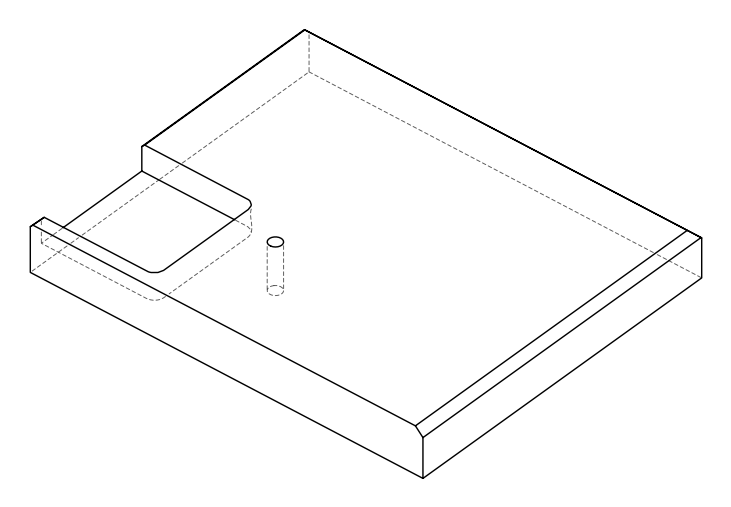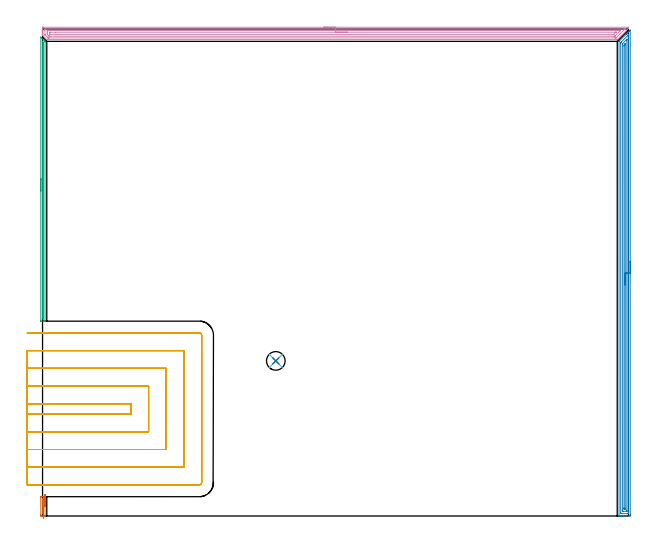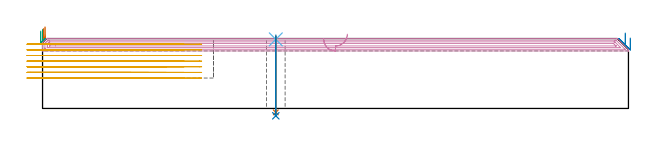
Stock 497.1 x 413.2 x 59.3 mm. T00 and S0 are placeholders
(PLAN: 8 operations, 4 tool changes, 63.7 min)
(1 AREA_MILL | FG_CHAMFER_SURFACE | UGT0205_001 | 0.41 min | 123 mm3)
(2 AREA_MILL_1 | FG_CHAMFER_SURFACE_1 | UGT0205_001 | 13.24 min | 18640 mm3)
(3 AREA_MILL_2 | FG_CHAMFER_SURFACE_2 | UGT0205_001 | 3.98 min | 1601 mm3)
(4 AREA_MILL_3 | FG_CHAMFER_SURFACE_3 | UGT0205_001 | 15.99 min | 27042 mm3)
(5 MILL_SLOT | SLOT_PARTIAL_RECTANGULAR | UGT0201_094 | Follow Part, ap 5, ae 75% | 29.5 min | 721274 mm3)
(6 SPOT_DRILL | STEP1HOLE | NXT0321_9005460120000 | 0.03 min | 19 mm3)
(7 DRILL_THROUGH_HOLE_INTO_CENTER | STEP1HOLE | NXT0301_072 | 0.26 min | 4693 mm3)
(8 DRILL_TO_ENLARGE_THROUGH_HOLE | STEP1HOLE | UGT0301_240 | 0.27 min | 6882 mm3)
(TOOL UGT0205_001 | Chamfer Mill 20 x 3 x 45 deg. | D20 FL50 Z2)
(TOOL UGT0201_094 | End mill 20 mm | D20 FL38 Z4)
(TOOL NXT0321_9005460120000 | NC Spot Drill, 142deg, 12mm, Carbide, Uncoated | D12 PA142 FL30 Z2)
(TOOL NXT0301_072 | Carbide Drill 10.1mm [860.1-1010-051A1-MM 2214] | D10.1 PA140 FL71 Z2)
(TOOL UGT0301_240 | Twist Drill 15.8 mm | D15.8 PA118 FL120 Z2)
(OP 1 AREA_MILL)
G17 G21 G94 G90
T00 M6
G54
G17 G0 G90 X2.1 Y18.2 S1061 M3
G43 Z69.3 H0
G94 G1 Y18.162 Z68.428 F250.
Y18.048 Z67.563
Y17.859 Z66.712
Y17.597 Z65.88
Y17.263 Z65.074
Y16.86 Z64.3
Y16.392 Z63.564
Y15.86 Z62.872
Y15.271 Z62.229
Y14.628 Z61.639
Y13.936 Z61.108
Y13.2 Z60.64
Y12.426 Z60.237
Y11.62 Z59.903
Y10.788 Z59.641
Y9.936 Z59.452
Y9.072 Z59.338
Y8.2 Z59.3
Y0.164
X2.097 Y0.009 Z59.288
X2.088 Y0.007 Z59.279
X1.75 Y0. Z58.949
X1.392 Z58.592
X0.742 Z57.936
X-0.467 Z56.73
X-1.025 Y0.001 Z56.169
X-1.264 Y0.004 Z55.93
X-1.49 Y0.009 Z55.705
X-1.494 Y0.136 Z55.702
X-1.499 Y0.611 Z55.701
X-1.5 Y1.091 Z55.7
Y15.377
X-1.499 Y15.789 Z55.701
X-1.494 Y16.264 Z55.702
X-1.49 Y16.391 Z55.705
X-1.025 Y16.4 Z56.169
X-0.467 Z56.73
X-0.142 Z57.054
X0.416 Z57.612
X0.742 Z57.936
X1.75 Z58.949
X2.088 Y16.393 Z59.279
X2.097 Y16.391 Z59.288
X2.1 Y16.235 Z59.3
Y8.2
X0.686 Z57.886
Y2.397
X0.685 Y2.173 Z57.885
X0.684 Y2.071 Z57.884
X0.681 Y2.021 Z57.881
X0.68 Y2.015 Z57.88
X0.665 Y2.01 Z57.865
X0.592 Y2.006 Z57.792
X0.248 Y2.003 Z57.448
X0.026 Y2.01 Z57.226
X-0.079 Y2.015 Z57.121
X-0.085 Y2.339 Z57.115
Y2.397
Y14.003
X-0.079 Y14.384 Z57.121
X0.104 Y14.391 Z57.304
X0.353 Y14.397 Z57.553
X0.574 Y14.39 Z57.774
X0.679 Y14.385 Z57.879
X0.685 Y14.061 Z57.885
Y14.003
X0.686 Y8.2 Z57.886
Y7.328 Z57.924
Y6.464 Z58.038
Y5.612 Z58.226
Y4.78 Z58.489
Y3.974 Z58.823
Y3.2 Z59.225
Y2.464 Z59.694
Y1.772 Z60.225
Y1.129 Z60.815
Y0.54 Z61.458
Y0.008 Z62.15
Y-0.46 Z62.886
Y-0.863 Z63.66
Y-1.197 Z64.466
Y-1.459 Z65.298
Y-1.648 Z66.149
Y-1.762 Z67.014
Y-1.8 Z67.886
G0 Z69.3
M5
M2
(OP 2 AREA_MILL_1)
G17 G21 G94 G90
T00 M6
G54
G17 G0 G90 X498.6 Y216.1 S1061 M3
G43 Z69.3 H0
Z59.8
G94 G1 Y216.062 Z58.928 F250.
Y215.948 Z58.063
Y215.759 Z57.212
Y215.497 Z56.38
Y215.163 Z55.574
Y214.76 Z54.8
Y214.291 Z54.064
Y213.76 Z53.372
Y213.171 Z52.729
Y212.528 Z52.14
Y211.836 Z51.608
Y211.1 Z51.14
Y210.326 Z50.737
Y209.52 Z50.403
Y208.688 Z50.141
Y207.836 Z49.952
Y206.972 Z49.838
Y206.1 Z49.8
Y1.133
X498.599 Y0.619 Z49.801
X498.596 Y0.244 Z49.802
X498.593 Y0.01 Z49.805
X498.229 Y0. Z50.169
X492.099 Z56.296
X491.56 Z56.837
X491.223 Z57.173
X490.684 Z57.712
X490.347 Z58.048
X489.673 Z58.727
X489.386 Z59.014
X489.242 Y0.001 Z59.15
X489.216 Z59.176
X489.103 Y0.01 Z59.288
X489.1 Y0.172 Z59.3
Y402.647
X489.105 Y402.695 Z59.291
X489.128 Y402.726 Z59.269
X489.36 Y402.96 Z59.04
X489.494 Y403.094 Z58.906
X495.164 Y408.766 Z53.232
X495.3 Y408.901 Z53.098
X495.462 Y409.063 Z52.936
X495.601 Y409.204 Z52.794
X495.747 Y409.348 Z52.651
X495.891 Y409.492 Z52.506
X496.039 Y409.642 Z52.356
X496.524 Y410.124 Z51.876
X496.789 Y410.39 Z51.609
X496.915 Y410.517 Z51.481
X497.262 Y410.862 Z51.137
X497.455 Y411.055 Z50.945
X497.683 Y411.283 Z50.716
X497.791 Y411.393 Z50.605
X498.229 Y411.829 Z50.171
X498.385 Y411.986 Z50.014
X498.482 Y412.083 Z49.916
X498.58 Y412.177 Z49.818
X498.595 Y412.183 Z49.803
X498.599 Y412.177 Z49.799
X498.6 Y206.1 Z49.8
X497.186 Z51.214
X497.185 Y2.576 Z51.215
X497.184 Y2.405 Z51.216
X497.179 Y2.045 Z51.221
X497.177 Y2.01 Z51.223
X497.113 Y2.006 Z51.287
X497.007 Y2.002 Z51.393
X496.874 Y2. Z51.526
X490.744 Y2.001 Z57.656
X490.575 Y2.006 Z57.825
X490.544 Y2.01 Z57.856
X490.521 Y2.016 Z57.879
X490.52 Y2.053 Z57.88
X490.516 Y2.233 Z57.884
X490.515 Y2.405 Z57.885
X490.514 Y3.128 Z57.886
X490.515 Y400.69 Z57.885
Y400.86
X490.521 Y401.576 Z57.879
X490.524 Y401.662 Z57.876
X490.609 Y401.754 Z57.791
X490.917 Y402.066 Z57.483
X491.223 Y402.373 Z57.177
X496.857 Y408.008 Z51.543
X496.96 Y408.108 Z51.44
X497.111 Y408.254 Z51.289
X497.174 Y408.313 Z51.226
X497.18 Y408.184 Z51.22
X497.184 Y408.008 Z51.216
X497.185 Y407.829 Z51.215
X497.186 Y407.285 Z51.214
Y206.1
X495.772 Z52.628
X495.771 Y4.912 Z52.629
X495.768 Y4.192 Z52.632
X495.766 Y4.025 Z52.634
X495.761 Y4.009 Z52.639
X495.742 Y4.006 Z52.658
X495.696 Y4.003 Z52.704
X495.601 Y4.001 Z52.799
X492.974 Y4. Z55.426
X492.283 Y4.004 Z56.117
X492.099 Y4.01 Z56.301
X491.935 Y4.028 Z56.465
X491.932 Y4.192 Z56.468
X491.93 Y4.364 Z56.47
X491.929 Y5.086 Z56.471
X491.928 Y5.259 Z56.472
X491.929 Y399.967 Z56.471
X491.93 Y400.139 Z56.47
X491.933 Y400.314 Z56.467
X491.942 Y400.631 Z56.458
X492.099 Y400.798 Z56.301
X492.129 Y400.829 Z56.271
X495.667 Y404.367 Z52.733
X495.735 Y404.434 Z52.665
X495.751 Y404.443 Z52.649
X495.765 Y404.449 Z52.635
X495.766 Y404.434 Z52.634
X495.77 Y404.322 Z52.63
X495.771 Y404.261 Z52.629
X495.772 Y403.541 Z52.628
Y206.1
X494.357 Z54.043
Y6.355
X494.355 Y6.182 Z54.045
X494.352 Y6.045 Z54.048
X494.35 Y6.01 Z54.05
X494.33 Y6.007 Z54.07
X494.278 Y6.004 Z54.122
X493.85 Y6. Z54.55
X493.829 Z54.571
X493.426 Y6.003 Z54.974
X493.376 Y6.006 Z55.024
X493.354 Y6.009 Z55.046
X493.349 Y6.02 Z55.051
X493.346 Y6.082 Z55.054
X493.344 Y6.141 Z55.056
X493.343 Y6.496 Z55.057
Y6.872
X493.344 Y398.697 Z55.056
X493.345 Y399.074 Z55.055
X493.349 Y399.585 Z55.051
X493.717 Y399.967 Z54.683
X493.784 Y400.035 Z54.616
X493.85 Y400.101 Z54.55
X494.227 Y400.476 Z54.173
X494.292 Y400.537 Z54.108
X494.335 Y400.575 Z54.065
X494.351 Y400.581 Z54.049
X494.353 Y400.547 Z54.047
X494.355 Y400.478 Z54.045
X494.357 Y400.343 Z54.043
Y206.1
Y205.228 Z54.081
Y204.363 Z54.195
Y203.512 Z54.383
Y202.68 Z54.646
Y201.874 Z54.98
Y201.1 Z55.382
Y200.364 Z55.851
Y199.672 Z56.382
Y199.029 Z56.972
Y198.44 Z57.615
Y197.908 Z58.307
Y197.44 Z59.043
Y197.037 Z59.817
Y196.703 Z60.623
Y196.441 Z61.455
Y196.252 Z62.306
Y196.138 Z63.171
Y196.1 Z64.043
G0 Z69.3
M5
M2
(OP 3 AREA_MILL_2)
G17 G21 G94 G90
T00 M6
G54
G17 G0 G90 X-1.5 Y275.8 S1061 M3
G43 Z69.3 H0
Z65.7
G94 G1 Y275.838 Z64.828 F250.
Y275.952 Z63.964
Y276.141 Z63.112
Y276.403 Z62.28
Y276.737 Z61.474
Y277.14 Z60.7
Y277.609 Z59.964
Y278.14 Z59.272
Y278.729 Z58.629
Y279.372 Z58.04
Y280.064 Z57.508
Y280.8 Z57.04
Y281.574 Z56.637
Y282.38 Z56.303
Y283.212 Z56.041
Y284.064 Z55.852
Y284.929 Z55.738
Y285.8 Z55.7
Y406.017
X-1.498 Y406.287 Z55.701
X-1.466 Y406.267 Z55.733
X-1.363 Y406.164 Z55.837
X-1.025 Y405.827 Z56.171
X1.625 Y403.177 Z58.821
X2.07 Y402.73 Z59.269
X2.097 Y402.696 Z59.285
X2.1 Y402.142 Z59.3
Y165.446
X2.097 Y165.308 Z59.288
X2.089 Y165.306 Z59.28
X1.788 Y165.3 Z58.987
X1.322 Z58.521
X0.742 Z57.936
X-1.315 Z55.882
X-1.491 Y165.302 Z55.705
X-1.5 Y165.686 Z55.7
Y285.8
X-0.086 Z57.114
Y402.142
X-0.084 Y402.304 Z57.116
X-0.081 Y402.384 Z57.119
X-0.08 Y402.411 Z57.12
X-0.065 Y402.403 Z57.135
X0.016 Y402.328 Z57.216
X0.207 Y402.142 Z57.407
X0.474 Y401.87 Z57.674
X0.649 Y401.689 Z57.849
X0.679 Y401.643 Z57.879
X0.681 Y401.598 Z57.881
X0.684 Y401.502 Z57.884
X0.686 Y401.307 Z57.886
Y401.251
Y167.657
X0.683 Y167.453 Z57.883
X0.68 Y167.352 Z57.88
X0.678 Y167.31 Z57.878
X0.536 Y167.307 Z57.736
X0.228 Y167.302 Z57.428
X0.022 Y167.307 Z57.222
X-0.069 Y167.31 Z57.131
X-0.083 Y167.616 Z57.117
X-0.084 Y167.675 Z57.116
X-0.086 Y168.454 Z57.114
Y285.8
Y286.672 Z57.152
Y287.537 Z57.266
Y288.388 Z57.455
Y289.22 Z57.717
Y290.026 Z58.051
Y290.8 Z58.454
Y291.536 Z58.923
Y292.228 Z59.454
Y292.871 Z60.043
Y293.461 Z60.686
Y293.992 Z61.378
Y294.46 Z62.114
Y294.863 Z62.888
Y295.197 Z63.694
Y295.459 Z64.526
Y295.648 Z65.378
Y295.762 Z66.243
Y295.8 Z67.114
G0 Z69.3
M5
M2
(OP 4 AREA_MILL_3)
G17 G21 G94 G90
T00 M6
G54
G17 G0 G90 X238.55 Y414.7 S1061 M3
G43 Z69.3 H0
Z58.8
G94 G1 X238.588 Z57.928 F250.
X238.702 Z57.064
X238.891 Z56.212
X239.153 Z55.38
X239.487 Z54.574
X239.89 Z53.8
X240.358 Z53.064
X240.89 Z52.372
X241.479 Z51.729
X242.122 Z51.14
X242.814 Z50.609
X243.55 Z50.14
X244.324 Z49.737
X245.13 Z49.403
X245.962 Z49.141
X246.814 Z48.952
X247.678 Z48.838
X248.55 Z48.8
X496.927
X497.046 Y414.695 Z48.804
X497.09 Y414.693 Z48.806
X497.1 Y414.484 Z49.016
Y414.134 Z49.365
Y413.962 Z49.533
X497.098 Y413.741 Z49.749
X497.09 Y413.697 Z49.793
X497.05 Y413.646 Z49.846
X496.968 Y413.567 Z49.93
X496.927 Y413.526 Z49.972
X487.993 Y404.592 Z58.906
X487.634 Y404.236 Z59.262
X487.594 Y404.205 Z59.291
X487.546 Y404.2 Z59.3
X3.746
X3.606 Y404.203 Z59.289
X3.486 Y404.314 Z59.184
X0.108 Y407.692 Z55.806
X0.01 Y407.792 Z55.704
X0. Y408.032 Z55.468
Y408.331 Z55.168
Y409.011 Z54.484
Y410.229 Z53.268
Y410.768 Z52.726
Y411.247 Z52.247
Y414.014 Z49.482
X0.004 Y414.284 Z49.213
X0.01 Y414.692 Z48.805
X0.201 Y414.695 Z48.803
X0.619 Y414.7 Z48.8
X248.55
Y413.286 Z50.214
X493.922 Y413.285 Z50.215
X494.098 Y413.284 Z50.216
X494.186 Y413.281 Z50.219
X494.215 Y413.279 Z50.221
X494.212 Y413.273 Z50.227
X494.078 Y413.132 Z50.368
X493.935 Y412.986 Z50.514
X493.8 Y412.85 Z50.65
X486.991 Y406.041 Z57.459
X486.653 Y405.705 Z57.795
X486.576 Y405.637 Z57.863
X486.557 Y405.621 Z57.879
X486.526 Y405.619 Z57.881
X485.759 Y405.615 Z57.885
X485.638 Y405.614 Z57.886
X5.859
X5.087 Y405.617 Z57.883
X4.701 Y405.62 Z57.88
X4.656 Y405.621 Z57.879
X4.623 Y405.638 Z57.862
X4.567 Y405.689 Z57.811
X4.478 Y405.775 Z57.725
X4.193 Y406.057 Z57.443
X3.876 Y406.374 Z57.126
X2.997 Y407.253 Z56.247
X2.406 Y407.844 Z55.656
X2.123 Y408.132 Z55.368
X2.033 Y408.229 Z55.271
X2.01 Y408.259 Z55.241
X2.006 Y408.282 Z55.218
X2.003 Y408.331 Z55.169
X2. Y408.531 Z54.969
Y412.047 Z51.453
X2.003 Y412.526 Z50.974
X2.009 Y412.917 Z50.583
X2.03 Y413.279 Z50.221
X2.406 Y413.284 Z50.216
X2.528 Y413.285 Z50.215
X248.55 Y413.286 Z50.214
Y411.872 Z51.628
X489.999 Y411.871 Z51.629
X490.109 Y411.87 Z51.63
X490.227 Y411.868 Z51.632
X490.325 Y411.865 Z51.635
X490.28 Y411.791 Z51.709
X490.227 Y411.728 Z51.772
X490.187 Y411.686 Z51.814
X490.148 Y411.647 Z51.853
X485.759 Y407.258 Z56.242
X485.575 Y407.079 Z56.421
X485.54 Y407.047 Z56.453
X485.524 Y407.036 Z56.464
X485.473 Y407.033 Z56.467
X485.322 Y407.03 Z56.47
X485.094 Y407.029 Z56.471
X484.866 Y407.028 Z56.472
X6.208 Y407.029 Z56.471
X5.98 Y407.03 Z56.47
X5.752 Y407.034 Z56.466
X5.691 Y407.035 Z56.465
X5.652 Y407.06 Z56.44
X5.583 Y407.123 Z56.377
X5.449 Y407.253 Z56.247
X5.087 Y407.613 Z55.887
X4.568 Y408.132 Z55.368
X4.193 Y408.508 Z54.992
X4.071 Y408.636 Z54.864
X4.012 Y408.699 Z54.801
X4.007 Y408.821 Z54.679
X4.003 Y409.011 Z54.489
X4. Y409.2 Z54.3
Y409.889 Z53.611
Y410.958 Z52.542
X4.002 Y411.647 Z51.853
X4.005 Y411.833 Z51.667
X4.009 Y411.86 Z51.64
X4.025 Y411.865 Z51.635
X4.079 Y411.867 Z51.633
X4.193 Y411.87 Z51.63
X4.859 Y411.871 Z51.629
X5.087 Y411.872 Z51.628
X248.55
Y410.457 Z53.043
X486.305
X486.438 Y410.456 Z53.044
X486.477 Y410.453 Z53.047
X486.49 Y410.45 Z53.05
X486.489 Y410.448 Z53.052
X486.449 Y410.402 Z53.098
X486.391 Y410.341 Z53.159
X486.294 Y410.243 Z53.257
X484.866 Y408.816 Z54.684
X484.516 Y408.476 Z55.024
X484.473 Y408.45 Z55.05
X484.405 Y408.447 Z55.053
X484.261 Y408.445 Z55.055
X483.972 Y408.443 Z55.057
X483.656
X6.873
X6.791 Y408.444 Z55.056
X6.741 Y408.447 Z55.053
X6.717 Y408.449 Z55.051
X6.695 Y408.466 Z55.034
X6.507 Y408.648 Z54.852
X6.142 Y409.011 Z54.489
X6.041 Y409.116 Z54.384
X6.014 Y409.147 Z54.353
X6.009 Y409.172 Z54.328
X6.005 Y409.225 Z54.275
X6.001 Y409.44 Z54.06
X6. Y409.87 Z53.63
Y409.889 Z53.611
X6.004 Y410.319 Z53.181
X6.008 Y410.426 Z53.074
X6.01 Y410.447 Z53.053
X6.036 Y410.45 Z53.05
X6.104 Y410.454 Z53.046
X6.297 Y410.456 Z53.044
X10.961 Y410.457 Z53.043
X248.55
X249.422 Z53.081
X250.286 Z53.195
X251.138 Z53.383
X251.97 Z53.646
X252.776 Z53.98
X253.55 Z54.382
X254.286 Z54.851
X254.978 Z55.382
X255.621 Z55.972
X256.21 Z56.615
X256.742 Z57.307
X257.21 Z58.043
X257.613 Z58.817
X257.947 Z59.623
X258.209 Z60.455
X258.398 Z61.306
X258.512 Z62.171
X258.55 Z63.043
G0 Z69.3
M5
M2
(OP 5 MILL_SLOT)
G17 G21 G94 G90
T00 M6
G54
G17 G0 G90 X-13. Y86.4 S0 M3
G43 Z69.3 H0
Z54.514
G94 G1 X-10. F250.
X75. F500.
Y95.3
X-10.
X-13. F250.
Y71.4
X-10.
X90. F500.
Y110.3
X-10.
X-13. F250.
Y56.4
X-10.
X105. F500.
Y125.3
X-10.
X-13. F250.
Y41.4
X-10.
X120. F500.
Y140.3
X-10.
X-13. F250.
Y26.4
X-10.
X133. F500.
G3 X135. Y28.4 R2.
G1 Y153.3
G3 X133. Y155.3 R2.
G1 X-10.
X-13. F250.
G0 Y86.4 Z49.729
G1 X-10.
X75. F500.
Y95.3
X-10.
X-13. F250.
Y71.4
X-10.
X90. F500.
Y110.3
X-10.
X-13. F250.
Y56.4
X-10.
X105. F500.
Y125.3
X-10.
X-13. F250.
Y41.4
X-10.
X120. F500.
Y140.3
X-10.
X-13. F250.
Y26.4
X-10.
X133. F500.
G3 X135. Y28.4 R2.
G1 Y153.3
G3 X133. Y155.3 R2.
G1 X-10.
X-13. F250.
G0 Y86.4 Z44.943
G1 X-10.
X75. F500.
Y95.3
X-10.
X-13. F250.
Y71.4
X-10.
X90. F500.
Y110.3
X-10.
X-13. F250.
Y56.4
X-10.
X105. F500.
Y125.3
X-10.
X-13. F250.
Y41.4
X-10.
X120. F500.
Y140.3
X-10.
X-13. F250.
Y26.4
X-10.
X133. F500.
G3 X135. Y28.4 R2.
G1 Y153.3
G3 X133. Y155.3 R2.
G1 X-10.
X-13. F250.
G0 Y86.4 Z40.157
G1 X-10.
X75. F500.
Y95.3
X-10.
X-13. F250.
Y71.4
X-10.
X90. F500.
Y110.3
X-10.
X-13. F250.
Y56.4
X-10.
X105. F500.
Y125.3
X-10.
X-13. F250.
Y41.4
X-10.
X120. F500.
Y140.3
X-10.
X-13. F250.
Y26.4
X-10.
X133. F500.
G3 X135. Y28.4 R2.
G1 Y153.3
G3 X133. Y155.3 R2.
G1 X-10.
X-13. F250.
G0 Y86.4 Z35.371
G1 X-10.
X75. F500.
Y95.3
X-10.
X-13. F250.
Y71.4
X-10.
X90. F500.
Y110.3
X-10.
X-13. F250.
Y56.4
X-10.
X105. F500.
Y125.3
X-10.
X-13. F250.
Y41.4
X-10.
X120. F500.
Y140.3
X-10.
X-13. F250.
Y26.4
X-10.
X133. F500.
G3 X135. Y28.4 R2.
G1 Y153.3
G3 X133. Y155.3 R2.
G1 X-10.
X-13. F250.
G0 Y86.4 Z30.586
G1 X-10.
X75. F500.
Y95.3
X-10.
X-13. F250.
Y71.4
X-10.
X90. F500.
Y110.3
X-10.
X-13. F250.
Y56.4
X-10.
X105. F500.
Y125.3
X-10.
X-13. F250.
Y41.4
X-10.
X120. F500.
Y140.3
X-10.
X-13. F250.
Y26.4
X-10.
X133. F500.
G3 X135. Y28.4 R2.
G1 Y153.3
G3 X133. Y155.3 R2.
G1 X-10.
X-13. F250.
G0 Y86.4 Z25.8
G1 X-10.
X75. F500.
Y95.3
X-10.
X-13. F250.
Y71.4
X-10.
X90. F500.
Y110.3
X-10.
X-13. F250.
Y56.4
X-10.
X105. F500.
Y125.3
X-10.
X-13. F250.
Y41.4
X-10.
X120. F500.
Y140.3
X-10.
X-13. F250.
Y26.4
X-10.
X133. F500.
G3 X135. Y28.4 R2.
G1 Y153.3
G3 X133. Y155.3 R2.
G1 X-10.
X-13. F250.
G0 Z69.3
M5
M2
(OP 6 SPOT_DRILL)
G17 G21 G94 G90
T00 M6
G54
G17 G0 G90 X197.9 Y131.6 S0 M3
G43 Z69.3 H0
G94 G81 G98 Z58.62 F250. R62.3
G80
M5
M2
(OP 7 DRILL_THROUGH_HOLE_INTO_CENTER)
G17 G21 G94 G90
T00 M6
G54
G17 G0 G90 X197.9 Y131.6 S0 M3
G43 Z69.3 H1
G94 G73 G98 Z-3.338 F250. Q8.948 R61.3
G80
M5
M2
(OP 8 DRILL_TO_ENLARGE_THROUGH_HOLE)
G17 G21 G94 G90
T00 M6
G54
G17 G0 G90 X197.9 Y131.6 S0 M3
G43 Z69.3 H0
G94 G73 G98 Z-6.247 F250. Q13.109 R61.3
G80
M5
M2
